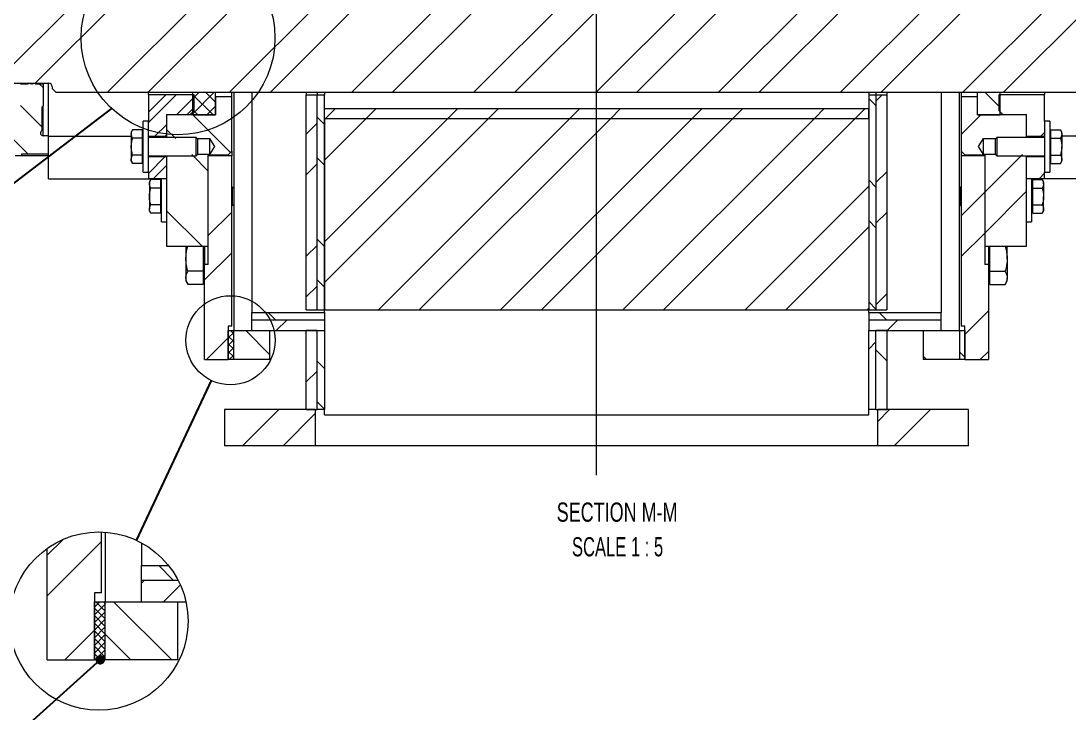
# Model space of a CAD drawing. Header units: millimetres. Extents: x -9396 to 24219, y -4763 to 12641.
# Drawn here: x 940 to 1518, y -406 to -25 of the extents above; entities that cross this region are included whole.
import ezdxf

# ---------------------------------------------------------------- set-up
doc = ezdxf.new("R2010")
doc.units = ezdxf.units.MM
doc.header["$LTSCALE"] = 1000
doc.header["$MEASUREMENT"] = 0
doc.linetypes.add('SLD-Center', pattern=[19.05, 15.24, -1.27, 1.27, -1.27])
doc.linetypes.add('SLD-Solid', pattern=[0])
doc.styles.add('SLDTEXTSTYLE2', font='TXT', dxfattribs={"width": 0.7})
doc.styles.add('SLDTEXTSTYLE3', font='TXT', dxfattribs={"width": 0.645455})
doc.styles.get("Standard").update_dxf_attribs({"font": 'romans.shx'})
doc.dimstyles.new('ISO-25', dxfattribs={"dimtxt": 2.5, "dimasz": 2.5, "dimexe": 1.25, "dimexo": 0.625, "dimtad": 1, "dimtxsty": 'Standard', "dimcen": 2.5, "dimadec": 0, "dimazin": 0, "dimtfac": 1, "dimtmove": 0, "dimatfit": 3, "dimfxl": 0, "dimarcsym": 0})
pattern_1 = [(45, (-150.937, -1067.934), (-33.6695, 33.6695), []), (45, (-128.49, -1067.934), (-33.6695, 33.6695), [])]
pattern_2 = [(135, (-150.937, -1067.934), (-33.6695, -33.6695), []), (135, (-150.937, -1045.488), (-33.6695, -33.6695), [])]
pattern_3 = [(45, (-150.937, -1067.934), (-8.41738, 8.41738), []), (45, (-145.325, -1067.934), (-8.41738, 8.41738), [])]
pattern_4 = [(135, (-150.94, -1067.93), (-67.339, -67.339), []), (135, (-150.94, -1045.49), (-67.339, -67.339), []), (135, (-150.94, -1023.04), (-67.339, -67.339), []), (135, (-150.94, -1000.595), (-67.339, -67.339), [])]

# ---------------------------------------------------------------- blocks, each defined once
blk = doc.blocks.new('SW_NOTE_15')
at = {"color": 0, "linetype": 'Continuous', "lineweight": 0, "char_height": 2.1167, "attachment_point": 2}
for s, insert, style in [('SECTION M-M', (7.31, 2.73), 'SLDTEXTSTYLE2'), ('SCALE 1 : 5', (7.36, -1.09), 'SLDTEXTSTYLE3')]:
    blk.add_mtext(s, dxfattribs=dict(at, insert=insert, style=style))
blk = doc.blocks.new('SW_HATCH_1')
at = {"color": 0, "linetype": 'SLD-Solid', "lineweight": 0}
for p, q in [((-8.99, 4.48), (-10.73, 2.74)), ((-4.73, 4.25), (-10.73, -1.75)), ((1.57, 1.6), (3.17, 0)), ((0, 0), (-0.33, -0.33)), ((3.95, -0.54), (2.09, -2.4)), ((-4.93, -2.4), (-5.53, -3)), ((-4.33, -2.65), (-5.53, -3.85)), ((-5.53, -3.09), (-4.33, -4.29)), ((-5.38, -2.4), (-4.33, -3.45)), ((-4.54, -2.4), (-4.33, -2.61)), ((-3.41, -2.4), (2.99, -8.8)), ((-4.33, -3.49), (-5.53, -4.69)), ((-5.53, -3.93), (-4.33, -5.13)), ((-4.33, -4.33), (-5.53, -5.53)), ((-5.53, -5.53), (-8.8, -8.8)), ((-5.53, -4.77), (-4.33, -5.97)), ((-4.33, -5.17), (-5.53, -6.37)), ((-5.53, -5.62), (-4.33, -6.82)), ((-4.33, -6.01), (-5.53, -7.21)), ((-5.53, -6.46), (-4.33, -7.66)), ((-4.33, -6.86), (-5.53, -8.06)), ((-4.33, -5.97), (-1.5, -8.8)), ((-5.53, -7.3), (-4.33, -8.5)), ((-4.33, -7.7), (-5.43, -8.8)), ((-5.53, -8.14), (-4.87, -8.8)), ((-4.33, -8.54), (-4.59, -8.8))]:
    blk.add_line(p, q, dxfattribs=at)

msp = doc.modelspace()

# ---------------------------------------------------------------- hatches: boundary and pattern name
at = {"linetype": 'SLD-Solid', "lineweight": 0}
h = msp.add_hatch(dxfattribs=at)
h.set_pattern_fill('ANSI32', scale=4.999042, style=0)
h.set_pattern_definition(pattern_1)
edge = h.paths.add_edge_path(flags=0)
edge.add_line((1555.31, -63.86), (1557.31, -61.86))
edge.add_line((1557.31, -61.86), (1557.31, -60.87))
edge.add_arc((1559.31, -60.87), 2, 90, 180, ccw=False)
edge.add_line((1559.31, -58.87), (1620.29, -58.87))
edge.add_line((1620.29, -58.87), (1622.29, -56.87))
edge.add_line((1622.29, -56.87), (1622.29, -10.87))
edge.add_line((1622.29, -10.87), (1620.29, -8.88))
edge.add_line((1620.29, -8.88), (1559.31, -8.88))
edge.add_arc((1559.31, -6.88), 2, 180, 270, ccw=False)
edge.add_line((1557.31, -6.88), (1557.31, -5.88))
edge.add_line((1557.31, -5.88), (1555.31, -3.88))
edge.add_line((1555.31, -3.88), (959.42, -3.88))
edge.add_line((959.42, -3.88), (957.42, -5.88))
edge.add_line((957.42, -5.88), (957.42, -6.88))
edge.add_arc((955.42, -6.88), 2, 270, 360, ccw=False)
edge.add_line((955.42, -8.88), (874.44, -8.88))
edge.add_line((874.44, -8.88), (872.44, -10.87))
edge.add_line((872.44, -10.87), (872.44, -14.37))
edge.add_arc((870.44, -14.37), 2, 270, 360, ccw=False)
edge.add_line((870.44, -16.37), (802.45, -16.37))
edge.add_line((802.45, -16.37), (802.45, -51.37))
edge.add_line((802.45, -51.37), (870.44, -51.37))
edge.add_arc((870.44, -53.37), 2, 0, 90, ccw=False)
edge.add_line((872.44, -53.37), (872.44, -56.87))
edge.add_line((872.44, -56.87), (874.44, -58.87))
edge.add_line((874.44, -58.87), (955.42, -58.87))
edge.add_arc((955.42, -60.87), 2, 0, 90, ccw=False)
edge.add_line((957.42, -60.87), (957.42, -61.86))
edge.add_line((957.42, -61.86), (959.42, -63.86))
edge.add_line((959.42, -63.86), (1555.31, -63.86))
h = msp.add_hatch(dxfattribs=at)
h.set_pattern_fill('ANSI31', scale=4.999042, angle=90, style=0)
h.set_pattern_definition([(135, (-150.937, -1067.934), (-11.22317, -11.22317), [])])
edge = h.paths.add_edge_path(flags=0)
edge.add_ellipse((1067.31, -33.87), major_axis=(0, -163.83), ratio=0.866025, start_angle=292.8004, end_angle=293.32784)
edge.add_line((937.03, -98.75), (940.42, -98.75))
edge.add_line((940.42, -98.75), (940.42, -97.75))
edge.add_line((940.42, -97.75), (955.42, -97.75))
edge.add_line((955.42, -97.75), (955.42, -87.83))
edge.add_line((955.42, -87.83), (952.42, -87.83))
edge.add_arc((952.42, -86.34), 1.5, 120, 270, ccw=False)
edge.add_line((951.67, -85.04), (951.67, -72.1))
edge.add_line((951.67, -72.1), (952.42, -71.35))
edge.add_line((952.42, -71.35), (952.42, -59.37))
edge.add_line((952.42, -59.37), (948.26, -59.37))
edge.add_line((948.26, -59.37), (948.26, -58.87))
edge.add_line((948.26, -58.87), (946.17, -59.37))
edge.add_line((946.17, -59.37), (944.09, -58.87))
edge.add_line((944.09, -58.87), (944.09, -59.37))
edge.add_line((944.09, -59.37), (939.92, -59.37))
edge.add_line((939.92, -59.37), (939.92, -77.11))
edge.add_arc((937.68, -77.11), 2.25, 270, 360, ccw=False)
edge.add_line((937.68, -79.36), (931.43, -79.36))
edge.add_line((931.43, -79.36), (931.43, -83.86))
edge.add_line((931.43, -83.86), (904.43, -83.86))
edge.add_line((904.43, -83.86), (904.43, -79.36))
edge.add_line((904.43, -79.36), (898.43, -79.36))
edge.add_line((898.43, -79.36), (887.79, -77.49))
edge.add_arc((888.18, -75.27), 2.25, 180, 260, ccw=False)
edge.add_line((885.94, -75.27), (885.94, -59.37))
edge.add_line((885.94, -59.37), (881.77, -59.37))
edge.add_line((881.77, -59.37), (881.77, -58.87))
edge.add_line((881.77, -58.87), (879.72, -59.37))
edge.add_line((879.72, -59.37), (877.6, -58.87))
edge.add_line((877.6, -58.87), (877.6, -59.37))
edge.add_line((877.6, -59.37), (873.5, -59.37))
edge.add_arc((977.46, -46.37), 104.77, 187.12646, 208.70556)
edge.add_arc((887.54, -95.61), 2.25, 208.70553, 270)
edge.add_line((887.54, -97.86), (898.43, -97.86))
edge.add_line((898.43, -97.86), (898.43, -97.36))
edge.add_line((898.43, -97.36), (936.51, -97.36))
h = msp.add_hatch(dxfattribs=at)
h.set_pattern_fill('ANSI32', scale=1.249761, style=0)
h.set_pattern_definition(pattern_3)
h.paths.add_polyline_path([(1010.41, -88.36), (1020.41, -88.36), (1020.41, -76.11), (1033.41, -76.11), (1035.41, -74.11), (1035.41, -65.11), (1010.41, -65.11)], flags=0)
h = msp.add_hatch(dxfattribs=at)
h.set_pattern_fill('ANSI32', scale=4.999042, angle=90, style=0)
h.set_pattern_definition(pattern_2)
h.paths.add_polyline_path([(1047.4, -66.36), (1047.4, -76.36), (1020.41, -76.36), (1020.41, -89.46), (1044.15, -89.46), (1046.8, -93.86), (1044.15, -98.26), (1020.41, -98.26), (1020.41, -148.85), (1043.41, -148.85), (1043.41, -98.36), (1054.4, -98.36), (1056.4, -96.36), (1056.4, -66.36)], flags=0)
h = msp.add_hatch(dxfattribs=at)
h.set_pattern_fill('DIN 128 PLASTIC', scale=0.62488, style=0, pattern_type=2)
h.set_pattern_definition([(45, (-150.9367, -1067.934), (-4.20869, 4.208689), []), (134.99997, (-150.9367, -1067.934), (-4.20869, -4.208687), [])])
h.paths.add_polyline_path([(1034.91, -63.86), (1034.91, -76.36), (1047.4, -76.36), (1047.4, -63.86)], flags=0)
h = msp.add_hatch(dxfattribs=at)
h.set_pattern_fill('ANSI32', scale=4.999042, style=0)
h.set_pattern_definition([(45, (-152.937, -1067.934), (-33.6695, 33.6695), []), (45, (-130.49, -1067.934), (-33.6695, 33.6695), [])])
h.paths.add_polyline_path([(1097.39, -65.36), (1097.39, -183.84), (1103.39, -183.84), (1103.39, -65.36)])
h = msp.add_hatch(dxfattribs=at)
h.set_pattern_fill('ANSI32', scale=4.999042, angle=90, style=0)
h.set_pattern_definition(pattern_2)
h.paths.add_polyline_path([(1103.39, -65.36), (1103.39, -183.84), (1107.39, -183.84), (1107.39, -65.36)], flags=0)
h = msp.add_hatch(dxfattribs=at)
h.set_pattern_fill('ANSI32', scale=4.999042, angle=90, style=0)
h.set_pattern_definition(pattern_2)
h.paths.add_polyline_path([(1407.34, -65.36), (1407.34, -183.84), (1411.33, -183.84), (1411.33, -65.36)], flags=0)
h = msp.add_hatch(dxfattribs=at)
h.set_pattern_fill('ANSI32', scale=4.999042, style=0)
h.set_pattern_definition([(45, (-148.937, -1067.934), (-33.6695, 33.6695), []), (45, (-126.49, -1067.934), (-33.6695, 33.6695), [])])
h.paths.add_polyline_path([(1411.33, -65.36), (1411.33, -183.84), (1417.33, -183.84), (1417.33, -65.36)])
h = msp.add_hatch(dxfattribs=at)
h.set_pattern_fill('ANSI32', scale=4.999042, style=0)
h.set_pattern_definition(pattern_1)
h.paths.add_polyline_path([(1470.57, -89.46), (1494.32, -89.46), (1494.32, -76.36), (1467.32, -76.36), (1467.32, -66.36), (1458.33, -66.36), (1458.33, -96.36), (1460.33, -98.36), (1471.32, -98.36), (1471.32, -148.85), (1494.32, -148.85), (1494.32, -98.26), (1470.57, -98.26), (1467.93, -93.86)], flags=0)
h = msp.add_hatch(dxfattribs=at)
h.set_pattern_fill('ANSI34', scale=4.999042, angle=90, style=0)
h.set_pattern_definition(pattern_4)
h.paths.add_polyline_path([(1467.32, -63.86), (1467.32, -76.36), (1479.82, -76.36), (1479.82, -63.86)], flags=0)
h = msp.add_hatch(dxfattribs=at)
h.set_pattern_fill('ANSI32', scale=4.999042, style=0)
h.set_pattern_definition(pattern_1)
h.paths.add_polyline_path([(1494.32, -88.36), (1504.32, -88.36), (1504.32, -65.11), (1479.32, -65.11), (1479.32, -74.11), (1481.32, -76.11), (1494.32, -76.11)], flags=0)
h = msp.add_hatch(dxfattribs=at)
h.set_pattern_fill('ANSI32', scale=4.999042, style=0)
h.set_pattern_definition(pattern_1)
h.paths.add_polyline_path([(1107.39, -72.82), (1107.39, -78.31), (1407.34, -78.31), (1407.34, -72.82)], flags=0)
h = msp.add_hatch(dxfattribs=at)
h.set_pattern_fill('ANSI32', scale=4.999042, style=0)
h.set_pattern_definition(pattern_1)
h.paths.add_polyline_path([(1407.34, -78.31), (1107.39, -78.31), (1107.39, -183.84), (1407.34, -183.84)], flags=0)
h = msp.add_hatch(dxfattribs=at)
h.set_pattern_fill('ANSI32', scale=1.249761, style=0)
h.set_pattern_definition(pattern_3)
h.paths.add_polyline_path([(1020.41, -111.36), (1020.41, -99.36), (1010.41, -99.36), (1010.41, -111.36)], flags=0)
h = msp.add_hatch(dxfattribs=at)
h.set_pattern_fill('ANSI32', scale=4.999042, style=0)
h.set_pattern_definition(pattern_1)
h.paths.add_polyline_path([(1056.4, -192.84), (1056.4, -98.86), (1043.41, -98.86), (1043.41, -158.85), (1041.41, -158.85), (1041.41, -211.34), (1054.4, -211.34), (1054.4, -192.84)], flags=0)
h = msp.add_hatch(dxfattribs=at)
h.set_pattern_fill('ANSI32', scale=4.999042, style=0)
h.set_pattern_definition(pattern_1)
h.paths.add_polyline_path([(1471.32, -158.85), (1471.32, -98.86), (1458.33, -98.86), (1458.33, -192.84), (1460.33, -192.84), (1460.33, -211.34), (1473.32, -211.34), (1473.32, -158.85)], flags=0)
h = msp.add_hatch(dxfattribs=at)
h.set_pattern_fill('ANSI32', scale=4.999042, style=0)
h.set_pattern_definition(pattern_1)
h.paths.add_polyline_path([(1494.32, -99.36), (1494.32, -111.36), (1504.32, -111.36), (1504.32, -99.36)], flags=0)
h = msp.add_hatch(dxfattribs=at)
h.set_pattern_fill('ANSI32', scale=4.999042, angle=90, style=0)
h.set_pattern_definition(pattern_2)
h.paths.add_polyline_path([(1067.4, -185.34), (1067.4, -189.34), (1107.39, -189.34), (1107.39, -185.34)], flags=0)
h = msp.add_hatch(dxfattribs=at)
h.set_pattern_fill('ANSI32', scale=4.999042, style=0)
h.set_pattern_definition(pattern_1)
h.paths.add_polyline_path([(1067.4, -189.34), (1067.4, -195.34), (1107.39, -195.34), (1107.39, -189.34)], flags=0)
h = msp.add_hatch(dxfattribs=at)
h.set_pattern_fill('ANSI32', scale=4.999042, angle=90, style=0)
h.set_pattern_definition(pattern_2)
h.paths.add_polyline_path([(1407.34, -189.34), (1447.33, -189.34), (1447.33, -185.34), (1407.34, -185.34)], flags=0)
h = msp.add_hatch(dxfattribs=at)
h.set_pattern_fill('ANSI32', scale=4.999042, style=0)
h.set_pattern_definition(pattern_1)
h.paths.add_polyline_path([(1407.34, -195.34), (1447.33, -195.34), (1447.33, -189.34), (1407.34, -189.34)], flags=0)
h = msp.add_hatch(dxfattribs=at)
h.set_pattern_fill('DIN 128 PLASTIC', scale=0.31244, style=0, pattern_type=2)
h.set_pattern_definition([(45, (-150.9367, -1067.934), (-2.1043445, 2.1043444), []), (134.99997, (-150.9367, -1067.934), (-2.1043455, -2.1043434), [])])
h.paths.add_polyline_path([(1057.4, -195.34), (1054.4, -195.34), (1054.4, -211.34), (1057.4, -211.34)], flags=0)
h = msp.add_hatch(dxfattribs=at)
h.set_pattern_fill('ANSI32', scale=4.999042, angle=90, style=0)
h.set_pattern_definition(pattern_2)
h.paths.add_polyline_path([(1077.4, -195.34), (1057.4, -195.34), (1057.4, -211.34), (1077.4, -211.34)], flags=0)
h = msp.add_hatch(dxfattribs=at)
h.set_pattern_fill('ANSI32', scale=4.999042, style=0)
h.set_pattern_definition(pattern_1)
h.paths.add_polyline_path([(1097.39, -195.34), (1097.39, -238.83), (1103.39, -238.83), (1103.39, -195.34)], flags=0)
h = msp.add_hatch(dxfattribs=at)
h.set_pattern_fill('ANSI32', scale=4.999042, angle=90, style=0)
h.set_pattern_definition(pattern_2)
h.paths.add_polyline_path([(1107.39, -195.34), (1103.39, -195.34), (1103.39, -238.83), (1107.39, -238.83)], flags=0)
h = msp.add_hatch(dxfattribs=at)
h.set_pattern_fill('ANSI32', scale=4.999042, style=0)
h.set_pattern_definition(pattern_1)
h.paths.add_polyline_path([(1407.34, -238.83), (1411.33, -238.83), (1411.33, -195.34), (1407.34, -195.34)], flags=0)
h = msp.add_hatch(dxfattribs=at)
h.set_pattern_fill('ANSI32', scale=4.999042, angle=90, style=0)
h.set_pattern_definition(pattern_2)
h.paths.add_polyline_path([(1417.33, -238.83), (1417.33, -195.34), (1411.33, -195.34), (1411.33, -238.83)], flags=0)
h = msp.add_hatch(dxfattribs=at)
h.set_pattern_fill('ANSI32', scale=4.999042, angle=90, style=0)
h.set_pattern_definition(pattern_2)
h.paths.add_polyline_path([(1457.33, -195.34), (1437.33, -195.34), (1437.33, -211.34), (1457.33, -211.34)], flags=0)
h = msp.add_hatch(dxfattribs=at)
h.set_pattern_fill('ANSI34', scale=4.999042, angle=90, style=0)
h.set_pattern_definition(pattern_4)
h.paths.add_polyline_path([(1460.33, -195.34), (1457.33, -195.34), (1457.33, -211.34), (1460.33, -211.34)], flags=0)
h = msp.add_hatch(dxfattribs=at)
h.set_pattern_fill('ANSI32', scale=4.999042, style=0)
h.set_pattern_definition(pattern_1)
h.paths.add_polyline_path([(1102.39, -238.83), (1052.4, -238.83), (1052.4, -258.83), (1102.39, -258.83)], flags=0)
h = msp.add_hatch(dxfattribs=at)
h.set_pattern_fill('ANSI32', scale=4.999042, style=0)
h.set_pattern_definition(pattern_1)
h.paths.add_polyline_path([(1412.33, -258.83), (1462.32, -258.83), (1462.32, -238.83), (1412.33, -238.83)], flags=0)

# ---------------------------------------------------------------- linework, layer by layer
at = {"color": 7, "linetype": 'SLD-Center', "lineweight": 0, "ltscale": 2}
msp.add_line((1257.36, -275.13), (1257.36, 209.51), dxfattribs=at)
at = {"color": 7, "linetype": 'SLD-Solid', "lineweight": 15}
for p, q in [((874.44, -58.87), (955.42, -58.87)), ((944.09, -59.37), (939.92, -59.37)), ((944.09, -59.37), (944.09, -58.87)), ((946.17, -59.37), (944.09, -58.87)), ((948.26, -58.87), (946.17, -59.37)), ((946.17, -59.37), (946.17, -58.87)), ((948.26, -58.87), (948.26, -59.37)), ((952.42, -59.37), (948.26, -59.37)), ((952.42, -58.87), (952.42, -59.37)), ((952.42, -59.37), (952.42, -71.35)), ((955.42, -87.83), (955.42, -58.87)), ((957.42, -60.87), (957.42, -61.86)), ((959.42, -63.86), (957.42, -61.86)), ((959.42, -63.86), (1555.31, -63.86)), ((1010.41, -65.11), (1010.41, -63.86)), ((1010.41, -65.11), (1010.41, -79.86)), ((1010.41, -65.11), (1035.41, -65.11)), ((1034.91, -63.86), (1047.4, -63.86)), ((1034.91, -76.36), (1034.91, -63.86)), ((1035.41, -65.11), (1035.41, -74.11)), ((1047.4, -76.36), (1047.4, -63.86)), ((1056.4, -66.36), (1047.4, -66.36)), ((1047.4, -66.36), (1047.4, -76.36)), ((1056.4, -66.36), (1056.4, -63.86)), ((1056.4, -96.36), (1056.4, -66.36)), ((1057.4, -63.86), (1057.4, -116.93)), ((1067.4, -63.86), (1067.4, -185.34)), ((1097.39, -63.86), (1097.39, -65.36)), ((1097.39, -65.36), (1103.39, -65.36)), ((1097.39, -183.84), (1097.39, -65.36)), ((1103.39, -63.86), (1103.39, -65.36)), ((1103.39, -65.36), (1107.39, -65.36)), ((1103.39, -183.84), (1103.39, -65.36)), ((1107.39, -63.86), (1107.39, -65.36)), ((1107.39, -183.84), (1107.39, -65.36)), ((1407.34, -63.86), (1407.34, -65.36)), ((1407.34, -65.36), (1411.33, -65.36)), ((1407.34, -65.36), (1407.34, -183.84)), ((1411.33, -63.86), (1411.33, -65.36)), ((1411.33, -65.36), (1417.33, -65.36)), ((1411.33, -65.36), (1411.33, -183.84)), ((1417.33, -63.86), (1417.33, -65.36)), ((1417.33, -65.36), (1417.33, -183.84)), ((1447.33, -63.86), (1447.33, -185.34)), ((1457.33, -116.93), (1457.33, -63.86)), ((1458.33, -63.86), (1458.33, -66.36)), ((1458.33, -66.36), (1458.33, -96.36)), ((1467.32, -66.36), (1458.33, -66.36)), ((1467.32, -63.86), (1479.82, -63.86)), ((1467.32, -76.36), (1467.32, -63.86)), ((1467.32, -76.36), (1467.32, -66.36)), ((1479.32, -65.11), (1504.32, -65.11)), ((1479.32, -74.11), (1479.32, -65.11)), ((1479.82, -76.36), (1479.82, -63.86)), ((1504.32, -63.86), (1504.32, -65.11)), ((1504.32, -79.86), (1504.32, -65.11)), ((952.42, -71.35), (951.67, -72.1)), ((951.67, -72.1), (951.67, -85.04)), ((1035.41, -74.11), (1033.41, -76.11)), ((1107.39, -72.82), (1407.34, -72.82)), ((1107.39, -78.31), (1107.39, -72.82)), ((1407.34, -78.31), (1407.34, -72.82)), ((1481.32, -76.11), (1479.32, -74.11)), ((1010.41, -79.86), (1007.61, -79.86)), ((1007.61, -107.86), (1007.61, -79.86)), ((1010.41, -107.86), (1010.41, -79.86)), ((1020.41, -76.11), (1033.41, -76.11)), ((1020.41, -76.11), (1020.41, -88.36)), ((1020.41, -76.36), (1020.41, -88.86)), ((1047.4, -76.36), (1020.41, -76.36)), ((1034.91, -76.36), (1047.4, -76.36)), ((1107.39, -78.31), (1407.34, -78.31)), ((1107.39, -78.31), (1107.39, -183.84)), ((1407.34, -78.31), (1407.34, -183.84)), ((1494.32, -76.36), (1467.32, -76.36)), ((1467.32, -76.36), (1479.82, -76.36)), ((1481.32, -76.11), (1494.32, -76.11)), ((1494.32, -88.36), (1494.32, -76.11)), ((1494.32, -88.86), (1494.32, -76.36)), ((1507.12, -79.86), (1504.32, -79.86)), ((1504.32, -79.86), (1504.32, -81.74)), ((1507.12, -79.86), (1507.12, -81.74)), ((1001.7, -84.62), (1000.98, -85.86)), ((1000.98, -85.86), (1000.98, -86.93)), ((1007.01, -84.62), (1001.7, -84.62)), ((1007.01, -84.62), (1007.01, -86.93)), ((1007.61, -85.86), (1007.01, -85.86)), ((1504.32, -81.74), (1504.32, -107.86)), ((1507.12, -81.74), (1507.12, -107.86)), ((1507.72, -85.86), (1507.12, -85.86)), ((1507.72, -86.93), (1507.72, -84.62)), ((1507.72, -84.62), (1513.03, -84.62)), ((1513.74, -85.86), (1513.03, -84.62)), ((1513.74, -86.93), (1513.74, -85.86)), ((955.42, -87.83), (952.42, -87.83)), ((955.42, -97.75), (955.42, -87.83)), ((955.42, -88.01), (1000.98, -88.01)), ((1000.98, -86.93), (1000.98, -93.86)), ((1007.01, -89.24), (1001.7, -89.24)), ((1007.01, -86.93), (1007.01, -89.24)), ((1007.01, -89.24), (1007.01, -93.86)), ((1020.41, -88.36), (1010.41, -88.36)), ((1036.78, -88.86), (1010.41, -88.86)), ((1037.61, -89.69), (1036.78, -88.86)), ((1036.78, -98.86), (1036.78, -88.86)), ((1037.38, -89.46), (1044.15, -89.46)), ((1037.61, -98.03), (1037.61, -89.69)), ((1044.15, -89.46), (1046.8, -93.86)), ((1044.15, -89.46), (1044.15, -98.26)), ((1467.93, -93.86), (1470.57, -89.46)), ((1470.57, -98.26), (1470.57, -89.46)), ((1470.57, -89.46), (1477.35, -89.46)), ((1477.95, -88.86), (1477.12, -89.69)), ((1477.12, -89.69), (1477.12, -90.25)), ((1477.12, -90.25), (1477.12, -98.03)), ((1504.32, -88.86), (1477.95, -88.86)), ((1477.95, -88.86), (1477.95, -89.53)), ((1477.95, -89.53), (1477.95, -98.86)), ((1504.32, -88.36), (1494.32, -88.36)), ((1507.72, -89.24), (1507.72, -86.93)), ((1507.72, -93.86), (1507.72, -89.24)), ((1507.72, -89.24), (1513.03, -89.24)), ((1513.74, -86.93), (1513.74, -93.86)), ((1559.31, -88.01), (1513.74, -88.01)), ((940.42, -97.75), (955.42, -97.75)), ((940.42, -97.75), (940.42, -98.75)), ((955.42, -98.75), (955.42, -97.75)), ((1000.98, -93.86), (1000.98, -100.79)), ((1007.01, -93.86), (1007.01, -98.48)), ((1036.78, -98.86), (1037.61, -98.03)), ((1046.8, -93.86), (1044.15, -98.26)), ((1056.4, -96.36), (1054.4, -98.36)), ((1056.4, -96.36), (1056.4, -98.86)), ((1460.33, -98.36), (1458.33, -96.36)), ((1458.33, -96.36), (1458.33, -98.86)), ((1470.57, -98.26), (1467.93, -93.86)), ((1477.12, -98.03), (1477.95, -98.86)), ((1507.72, -98.48), (1507.72, -93.86)), ((1513.74, -100.79), (1513.74, -93.86)), ((937.03, -98.75), (940.42, -98.75)), ((940.42, -98.75), (955.42, -98.75)), ((955.42, -111.63), (955.42, -98.75)), ((1000.98, -101.86), (1000.98, -100.79)), ((1000.98, -101.86), (1001.7, -103.09)), ((1007.01, -98.48), (1001.7, -98.48)), ((1007.01, -103.09), (1001.7, -103.09)), ((1007.01, -98.48), (1007.01, -100.79)), ((1007.01, -100.79), (1007.01, -103.09)), ((1007.01, -101.86), (1007.61, -101.86)), ((1010.41, -98.86), (1036.78, -98.86)), ((1010.41, -99.36), (1020.41, -99.36)), ((1020.41, -98.86), (1020.41, -148.85)), ((1020.41, -99.36), (1020.41, -111.36)), ((1044.15, -98.26), (1037.38, -98.26)), ((1043.41, -98.36), (1054.4, -98.36)), ((1043.41, -148.85), (1043.41, -98.36)), ((1043.41, -158.85), (1043.41, -98.86)), ((1056.4, -98.86), (1043.41, -98.86)), ((1056.4, -192.84), (1056.4, -98.86)), ((1458.33, -98.86), (1458.33, -192.84)), ((1471.32, -98.86), (1458.33, -98.86)), ((1460.33, -98.36), (1471.32, -98.36)), ((1477.35, -98.26), (1470.57, -98.26)), ((1471.32, -98.36), (1471.32, -148.85)), ((1471.32, -98.86), (1471.32, -158.85)), ((1477.95, -98.86), (1504.32, -98.86)), ((1494.32, -148.85), (1494.32, -98.86)), ((1494.32, -99.36), (1504.32, -99.36)), ((1494.32, -111.36), (1494.32, -99.36)), ((1507.12, -101.86), (1507.72, -101.86)), ((1507.72, -98.48), (1513.03, -98.48)), ((1507.72, -100.79), (1507.72, -98.48)), ((1507.72, -103.09), (1507.72, -100.79)), ((1507.72, -103.09), (1513.03, -103.09)), ((1513.03, -103.09), (1513.74, -101.86)), ((1513.74, -101.86), (1513.74, -100.79)), ((1007.61, -107.86), (1010.41, -107.86)), ((1010.41, -107.86), (1010.41, -111.36)), ((1504.32, -107.86), (1507.12, -107.86)), ((1504.32, -111.36), (1504.32, -107.86)), ((955.42, -111.63), (1017.61, -111.63)), ((1010.41, -111.36), (1020.41, -111.36)), ((1011.7, -112.07), (1010.98, -113.3)), ((1010.98, -113.3), (1010.98, -114.37)), ((1010.98, -114.37), (1010.98, -121.3)), ((1017.01, -112.07), (1011.7, -112.07)), ((1017.01, -112.07), (1017.01, -114.37)), ((1017.61, -113.3), (1017.01, -113.3)), ((1017.01, -114.37), (1017.01, -116.68)), ((1017.61, -135.3), (1017.61, -111.36)), ((1494.32, -111.36), (1504.32, -111.36)), ((1497.12, -111.36), (1497.12, -135.3)), ((1559.31, -111.63), (1497.12, -111.63)), ((1497.72, -113.3), (1497.12, -113.3)), ((1497.72, -114.37), (1497.72, -112.07)), ((1497.72, -112.07), (1503.03, -112.07)), ((1497.72, -116.68), (1497.72, -114.37)), ((1503.75, -113.3), (1503.03, -112.07)), ((1503.75, -114.37), (1503.75, -113.3)), ((1503.75, -114.37), (1503.75, -121.3)), ((1017.01, -116.68), (1011.7, -116.68)), ((1017.01, -116.68), (1017.01, -121.3)), ((1056.77, -116.3), (1056.4, -116.3)), ((1057.6, -117.13), (1056.77, -116.3)), ((1056.77, -126.3), (1056.77, -116.3)), ((1057.6, -125.47), (1057.6, -117.13)), ((1457.95, -116.3), (1457.13, -117.13)), ((1457.13, -117.13), (1457.13, -117.69)), ((1457.13, -117.69), (1457.13, -125.47)), ((1458.33, -116.3), (1457.95, -116.3)), ((1457.95, -116.3), (1457.95, -116.97)), ((1457.95, -116.97), (1457.95, -126.3)), ((1497.72, -121.3), (1497.72, -116.68)), ((1497.72, -116.68), (1503.03, -116.68)), ((1010.98, -121.3), (1010.98, -128.23)), ((1017.01, -125.92), (1011.7, -125.92)), ((1017.01, -121.3), (1017.01, -125.92)), ((1017.01, -125.92), (1017.01, -128.23)), ((1056.4, -126.3), (1056.77, -126.3)), ((1056.77, -126.3), (1057.6, -125.47)), ((1057.4, -125.67), (1057.4, -195.34)), ((1457.13, -125.47), (1457.95, -126.3)), ((1457.33, -195.34), (1457.33, -125.67)), ((1457.95, -126.3), (1458.33, -126.3)), ((1497.72, -125.92), (1497.72, -121.3)), ((1497.72, -125.92), (1503.03, -125.92)), ((1497.72, -128.23), (1497.72, -125.92)), ((1503.75, -128.23), (1503.75, -121.3)), ((1010.98, -129.3), (1010.98, -128.23)), ((1010.98, -129.3), (1011.7, -130.54)), ((1017.01, -130.54), (1011.7, -130.54)), ((1017.01, -128.23), (1017.01, -130.54)), ((1017.01, -129.3), (1017.61, -129.3)), ((1497.12, -129.3), (1497.72, -129.3)), ((1497.72, -130.54), (1497.72, -128.23)), ((1497.72, -130.54), (1503.03, -130.54)), ((1503.03, -130.54), (1503.75, -129.3)), ((1503.75, -129.3), (1503.75, -128.23)), ((1017.61, -135.3), (1020.41, -135.3)), ((1494.32, -135.3), (1497.12, -135.3)), ((1020.41, -148.85), (1043.41, -148.85)), ((1031.09, -148.85), (1031.09, -155.66)), ((1040.61, -148.85), (1040.61, -155.66)), ((1041.41, -148.85), (1041.41, -158.85)), ((1471.32, -148.85), (1494.32, -148.85)), ((1473.32, -148.85), (1473.32, -158.85)), ((1474.12, -155.66), (1474.12, -148.85)), ((1483.64, -155.66), (1483.64, -148.85)), ((1031.09, -155.66), (1031.09, -166.21)), ((1040.61, -155.66), (1040.61, -162.59)), ((1474.12, -162.59), (1474.12, -155.66)), ((1483.64, -155.66), (1483.64, -166.21)), ((1041.41, -211.34), (1041.41, -158.85)), ((1043.41, -158.85), (1041.41, -158.85)), ((1473.32, -158.85), (1471.32, -158.85)), ((1473.32, -158.85), (1473.32, -211.34)), ((1031.09, -166.21), (1031.09, -167.97)), ((1040.61, -162.59), (1032.16, -162.59)), ((1040.61, -162.59), (1040.61, -166.21)), ((1040.61, -166.21), (1040.61, -169.83)), ((1474.12, -166.21), (1474.12, -162.59)), ((1474.12, -162.59), (1482.57, -162.59)), ((1474.12, -169.83), (1474.12, -166.21)), ((1483.64, -167.97), (1483.64, -166.21)), ((1031.09, -167.97), (1032.05, -169.63)), ((1032.05, -169.63), (1032.16, -169.83)), ((1040.61, -169.83), (1032.16, -169.83)), ((1040.61, -167.97), (1041.41, -167.97)), ((1473.32, -167.97), (1474.12, -167.97)), ((1474.12, -169.83), (1482.57, -169.83)), ((1482.57, -169.83), (1482.68, -169.63)), ((1482.68, -169.63), (1483.64, -167.97)), ((1097.39, -183.84), (1103.39, -183.84)), ((1103.39, -183.84), (1107.39, -183.84)), ((1107.39, -183.84), (1407.34, -183.84)), ((1107.39, -185.34), (1107.39, -183.84)), ((1407.34, -183.84), (1411.33, -183.84)), ((1407.34, -185.34), (1407.34, -183.84)), ((1411.33, -183.84), (1417.33, -183.84)), ((1067.4, -185.34), (1107.39, -185.34)), ((1067.4, -189.34), (1067.4, -185.34)), ((1067.4, -189.34), (1107.39, -189.34)), ((1067.4, -195.34), (1067.4, -189.34)), ((1107.39, -185.34), (1107.39, -189.34)), ((1107.39, -189.34), (1107.39, -195.34)), ((1407.34, -185.34), (1407.34, -189.34)), ((1407.34, -185.34), (1447.33, -185.34)), ((1407.34, -189.34), (1447.33, -189.34)), ((1407.34, -189.34), (1407.34, -195.34)), ((1447.33, -189.34), (1447.33, -185.34)), ((1447.33, -195.34), (1447.33, -189.34)), ((1056.4, -192.84), (1054.4, -192.84)), ((1054.4, -192.84), (1054.4, -211.34)), ((1054.4, -211.34), (1054.4, -195.34)), ((1054.4, -195.34), (1057.4, -195.34)), ((1057.4, -211.34), (1057.4, -195.34)), ((1057.4, -195.34), (1077.4, -195.34)), ((1067.4, -195.34), (1107.39, -195.34)), ((1077.4, -211.34), (1077.4, -195.34)), ((1103.39, -195.34), (1097.39, -195.34)), ((1097.39, -238.83), (1097.39, -195.34)), ((1103.39, -238.83), (1103.39, -195.34)), ((1103.39, -195.34), (1107.39, -195.34)), ((1107.39, -195.34), (1107.39, -238.83)), ((1407.34, -238.83), (1407.34, -195.34)), ((1407.34, -195.34), (1411.33, -195.34)), ((1407.34, -195.34), (1447.33, -195.34)), ((1411.33, -238.83), (1411.33, -195.34)), ((1417.33, -195.34), (1411.33, -195.34)), ((1417.33, -195.34), (1417.33, -238.83)), ((1437.33, -195.34), (1437.33, -211.34)), ((1437.33, -195.34), (1457.33, -195.34)), ((1457.33, -195.34), (1460.33, -195.34)), ((1457.33, -195.34), (1457.33, -211.34)), ((1460.33, -192.84), (1458.33, -192.84)), ((1460.33, -211.34), (1460.33, -192.84)), ((1460.33, -195.34), (1460.33, -211.34)), ((1041.41, -211.34), (1054.4, -211.34)), ((1057.4, -211.34), (1054.4, -211.34)), ((1077.4, -211.34), (1057.4, -211.34)), ((1457.33, -211.34), (1437.33, -211.34)), ((1460.33, -211.34), (1457.33, -211.34)), ((1460.33, -211.34), (1473.32, -211.34)), ((1052.4, -238.83), (1052.4, -258.83)), ((1102.39, -238.83), (1052.4, -238.83)), ((1097.39, -238.83), (1103.39, -238.83)), ((1102.39, -238.83), (1102.39, -258.83)), ((1107.39, -238.83), (1103.39, -238.83)), ((1107.39, -241.84), (1107.39, -238.83)), ((1107.39, -241.84), (1407.34, -241.84)), ((1411.33, -238.83), (1407.34, -238.83)), ((1407.34, -241.84), (1407.34, -238.83)), ((1411.33, -238.83), (1417.33, -238.83)), ((1412.33, -258.83), (1412.33, -238.83)), ((1462.32, -238.83), (1412.33, -238.83)), ((1462.32, -258.83), (1462.32, -238.83)), ((1102.39, -258.83), (1052.4, -258.83)), ((1412.33, -258.83), (1102.39, -258.83)), ((1462.32, -258.83), (1412.33, -258.83)), ((984.65, -339.92), (984.65, -306.43)), ((986.65, -306.54), (986.65, -344.92)), ((954.65, -376.92), (954.65, -315.45)), ((1006.64, -312.43), (1006.64, -324.93)), ((1006.64, -324.93), (1021.52, -324.93)), ((1006.64, -332.92), (1006.64, -324.93)), ((1006.64, -332.92), (1026.71, -332.92)), ((1006.64, -344.92), (1006.64, -332.92)), ((984.65, -339.92), (980.65, -339.92)), ((980.65, -339.92), (980.65, -376.92)), ((980.65, -376.92), (980.65, -344.92)), ((980.65, -344.92), (986.65, -344.92)), ((986.65, -376.92), (986.65, -344.92)), ((986.65, -344.92), (1026.64, -344.92)), ((1006.64, -344.92), (1031.07, -344.92)), ((1026.64, -376.92), (1026.64, -344.92)), ((954.65, -376.92), (980.65, -376.92)), ((986.65, -376.92), (980.65, -376.92)), ((1026.64, -376.92), (986.65, -376.92))]:
    msp.add_line(p, q, dxfattribs=at)
at = {"color": 8, "linetype": 'SLD-Solid', "lineweight": 15}
msp.add_line((952.42, -87.83), (952.42, -71.35), dxfattribs=at)
at = {"color": 7, "linetype": 'SLD-Solid', "lineweight": 0}
for centre, radius in [((1026.73, -33.87), 53.43), ((1055.62, -200.67), 24.58), ((983.07, -355.58), 49.17)]:
    msp.add_circle(centre, radius, dxfattribs=at)
at = {"color": 7, "linetype": 'SLD-Solid', "lineweight": 15}
for centre, radius, start, end in [((955.42, -60.87), 2, 0, 90), ((952.42, -86.34), 1.5, 120, 270)]:
    msp.add_arc(centre, radius, start, end, dxfattribs=at)
for points, knots in [([(1000.98, -86.93), (1000.99, -86.77), (1001, -86.46), (1001.1, -85.99), (1001.25, -85.52), (1001.45, -85.06), (1001.62, -84.76), (1001.7, -84.62)], [0, 0, 0, 0, 0.200893, 0.402677, 0.606846, 0.811658, 1, 1, 1, 1]), ([(1513.03, -84.62), (1513.11, -84.76), (1513.27, -85.06), (1513.47, -85.51), (1513.62, -85.98), (1513.73, -86.45), (1513.74, -86.77), (1513.74, -86.93)], [0, 0, 0, 0, 0.188342, 0.389561, 0.591339, 0.795222, 1, 1, 1, 1]), ([(1001.7, -89.24), (1001.62, -89.09), (1001.45, -88.8), (1001.26, -88.35), (1001.11, -87.89), (1001, -87.42), (1000.99, -87.1), (1000.98, -86.93)], [0, 0, 0, 0, 0.195283, 0.390944, 0.58809, 0.785914, 1, 1, 1, 1]), ([(1000.98, -93.86), (1000.98, -93.75), (1000.99, -93.07), (1001.07, -92.11), (1001.27, -90.98), (1001.46, -90.12), (1001.62, -89.54), (1001.7, -89.24)], [0, 0, 0, 0, 0.070058, 0.43275, 0.616129, 0.802137, 1, 1, 1, 1]), ([(1513.74, -86.93), (1513.74, -87.1), (1513.72, -87.42), (1513.62, -87.89), (1513.47, -88.34), (1513.28, -88.79), (1513.11, -89.09), (1513.03, -89.24)], [0, 0, 0, 0, 0.214086, 0.409052, 0.604721, 0.802143, 1, 1, 1, 1]), ([(1513.03, -89.24), (1513.11, -89.52), (1513.25, -90.03), (1513.42, -90.77), (1513.58, -91.63), (1513.71, -92.65), (1513.74, -93.46), (1513.74, -93.86)], [0, 0, 0, 0, 0.185471, 0.340659, 0.480932, 0.747259, 1, 1, 1, 1]), ([(1001.7, -98.48), (1001.6, -98.1), (1001.39, -97.36), (1001.17, -96.21), (1001.01, -95.04), (1000.99, -94.25), (1000.98, -93.86)], [0, 0, 0, 0, 0.247269, 0.495363, 0.746874, 1, 1, 1, 1]), ([(1513.74, -93.86), (1513.74, -93.97), (1513.74, -94.44), (1513.69, -95.27), (1513.49, -96.71), (1513.22, -97.77), (1513.03, -98.48)], [0, 0, 0, 0, 0.070064, 0.299864, 0.530927, 1, 1, 1, 1]), ([(1000.98, -100.79), (1000.98, -100.73), (1000.99, -100.5), (1001.04, -100.08), (1001.23, -99.36), (1001.51, -98.83), (1001.7, -98.48)], [0, 0, 0, 0, 0.070064, 0.299864, 0.530927, 1, 1, 1, 1]), ([(1001.7, -103.09), (1001.62, -102.96), (1001.48, -102.7), (1001.31, -102.33), (1001.15, -101.9), (1001.01, -101.39), (1000.99, -100.98), (1000.98, -100.79)], [0, 0, 0, 0, 0.185471, 0.340659, 0.480932, 0.747259, 1, 1, 1, 1]), ([(1513.03, -98.48), (1513.13, -98.66), (1513.34, -99.04), (1513.56, -99.61), (1513.72, -100.19), (1513.74, -100.59), (1513.74, -100.79)], [0, 0, 0, 0, 0.247269, 0.495363, 0.746874, 1, 1, 1, 1]), ([(1513.74, -100.79), (1513.74, -100.84), (1513.74, -101.18), (1513.65, -101.66), (1513.46, -102.22), (1513.27, -102.66), (1513.11, -102.95), (1513.03, -103.09)], [0, 0, 0, 0, 0.070058, 0.43275, 0.616129, 0.802137, 1, 1, 1, 1]), ([(1010.98, -114.37), (1010.99, -114.22), (1011, -113.9), (1011.1, -113.43), (1011.25, -112.96), (1011.45, -112.5), (1011.62, -112.21), (1011.7, -112.07)], [0, 0, 0, 0, 0.200893, 0.402677, 0.606846, 0.811658, 1, 1, 1, 1]), ([(1011.7, -116.68), (1011.61, -116.54), (1011.45, -116.24), (1011.26, -115.79), (1011.1, -115.34), (1011, -114.86), (1010.99, -114.54), (1010.98, -114.37)], [0, 0, 0, 0, 0.1952834, 0.3909444, 0.5880905, 0.7859138, 1, 1, 1, 1]), ([(1503.03, -112.07), (1503.11, -112.21), (1503.27, -112.5), (1503.47, -112.95), (1503.63, -113.42), (1503.73, -113.9), (1503.74, -114.21), (1503.75, -114.37)], [0, 0, 0, 0, 0.188342, 0.389561, 0.591339, 0.795222, 1, 1, 1, 1]), ([(1503.75, -114.37), (1503.74, -114.54), (1503.73, -114.86), (1503.62, -115.33), (1503.48, -115.79), (1503.28, -116.24), (1503.11, -116.53), (1503.03, -116.68)], [0, 0, 0, 0, 0.214086, 0.409052, 0.604721, 0.802143, 1, 1, 1, 1]), ([(1010.98, -121.3), (1010.98, -121.19), (1010.99, -120.72), (1011.04, -119.89), (1011.19, -118.82), (1011.4, -117.74), (1011.6, -117.04), (1011.7, -116.68)], [0, 0, 0, 0, 0.070051, 0.299809, 0.530829, 0.765024, 1, 1, 1, 1]), ([(1503.03, -116.68), (1503.13, -117.06), (1503.34, -117.8), (1503.56, -118.95), (1503.72, -120.12), (1503.74, -120.91), (1503.75, -121.3)], [0, 0, 0, 0, 0.247269, 0.495363, 0.746874, 1, 1, 1, 1]), ([(1011.7, -125.92), (1011.59, -125.55), (1011.39, -124.8), (1011.16, -123.65), (1011.01, -122.49), (1010.99, -121.7), (1010.98, -121.3)], [0, 0, 0, 0, 0.247269, 0.495363, 0.746874, 1, 1, 1, 1]), ([(1010.98, -128.23), (1010.98, -128.17), (1010.99, -127.94), (1011.04, -127.53), (1011.19, -126.99), (1011.4, -126.45), (1011.6, -126.1), (1011.7, -125.92)], [0, 0, 0, 0, 0.070051, 0.299809, 0.530829, 0.765024, 1, 1, 1, 1]), ([(1503.75, -121.3), (1503.75, -121.41), (1503.74, -121.88), (1503.69, -122.71), (1503.54, -123.78), (1503.32, -124.86), (1503.13, -125.57), (1503.03, -125.92)], [0, 0, 0, 0, 0.070051, 0.299809, 0.530829, 0.765024, 1, 1, 1, 1]), ([(1503.03, -125.92), (1503.13, -126.11), (1503.34, -126.48), (1503.56, -127.05), (1503.72, -127.64), (1503.74, -128.03), (1503.75, -128.23)], [0, 0, 0, 0, 0.247269, 0.495363, 0.746874, 1, 1, 1, 1]), ([(1011.7, -130.54), (1011.59, -130.35), (1011.39, -129.98), (1011.16, -129.4), (1011.01, -128.82), (1010.99, -128.43), (1010.98, -128.23)], [0, 0, 0, 0, 0.247269, 0.495363, 0.746874, 1, 1, 1, 1]), ([(1503.75, -128.23), (1503.75, -128.28), (1503.74, -128.52), (1503.69, -128.93), (1503.54, -129.47), (1503.32, -130.01), (1503.13, -130.36), (1503.03, -130.54)], [0, 0, 0, 0, 0.070051, 0.299809, 0.530829, 0.765024, 1, 1, 1, 1]), ([(1031.09, -155.66), (1031.1, -155.21), (1031.11, -154.29), (1031.25, -152.91), (1031.47, -151.54), (1031.77, -150.14), (1032.03, -149.22), (1032.16, -148.74)], [0, 0, 0, 0, 0.195307, 0.391434, 0.58977, 0.78871, 1, 1, 1, 1]), ([(1482.57, -148.74), (1482.7, -149.22), (1482.95, -150.14), (1483.25, -151.52), (1483.47, -152.88), (1483.61, -154.27), (1483.63, -155.2), (1483.64, -155.66)], [0, 0, 0, 0, 0.21129, 0.406886, 0.603008, 0.801091, 1, 1, 1, 1]), ([(1032.16, -162.59), (1031.93, -161.72), (1031.58, -160.42), (1031.29, -158.65), (1031.12, -157.21), (1031.1, -156.21), (1031.09, -155.66)], [0, 0, 0, 0, 0.3820472, 0.5746635, 0.7679025, 1, 1, 1, 1]), ([(1483.64, -155.66), (1483.63, -156.21), (1483.61, -157.2), (1483.44, -158.63), (1483.15, -160.41), (1482.8, -161.71), (1482.57, -162.59)], [0, 0, 0, 0, 0.2320981, 0.4227039, 0.6139567, 1, 1, 1, 1]), ([(1031.09, -166.21), (1031.09, -166.12), (1031.09, -165.75), (1031.17, -165.11), (1031.4, -164.26), (1031.72, -163.42), (1032.01, -162.87), (1032.16, -162.59)], [0, 0, 0, 0, 0.0700641, 0.2998191, 0.5308357, 0.7650278, 1, 1, 1, 1]), ([(1032.16, -169.83), (1032.01, -169.53), (1031.7, -168.95), (1031.36, -168.05), (1031.13, -167.14), (1031.1, -166.52), (1031.09, -166.21)], [0, 0, 0, 0, 0.247269, 0.495363, 0.746874, 1, 1, 1, 1]), ([(1482.57, -162.59), (1482.72, -162.88), (1483.03, -163.47), (1483.37, -164.36), (1483.6, -165.28), (1483.63, -165.9), (1483.64, -166.21)], [0, 0, 0, 0, 0.247269, 0.495363, 0.746874, 1, 1, 1, 1]), ([(1483.64, -166.21), (1483.64, -166.29), (1483.63, -166.66), (1483.55, -167.31), (1483.33, -168.15), (1483.01, -168.99), (1482.71, -169.55), (1482.57, -169.83)], [0, 0, 0, 0, 0.070064, 0.299819, 0.530836, 0.765028, 1, 1, 1, 1])]:
    msp.add_open_spline(points, degree=3, knots=knots, dxfattribs=at)

# ---------------------------------------------------------------- block references
at = {"color": 7, "linetype": 'Continuous', "lineweight": 0, "xscale": 4.999042477412902, "yscale": 4.999042477412902, "zscale": 4.999042477412902}
msp.add_blockref('SW_NOTE_15', (1232.16, -303.82), dxfattribs=at)
at = {"color": 7, "linetype": 'SLD-Solid', "lineweight": 0, "xscale": 4.999042477412902, "yscale": 4.999042477412902, "zscale": 4.999042477412902}
msp.add_blockref('SW_HATCH_1', (1008.29, -332.92), dxfattribs=at)

# ---------------------------------------------------------------- leaders
at = {"color": 7, "linetype": 'SLD-Solid', "lineweight": 0, "has_arrowhead": 0}
for points in [[(818.28, -203.73), (990.26, -72.91)], [(1003.93, -311.05), (1045.19, -222.93)]]:
    msp.add_leader(points, dimstyle='ISO-25', override={"dimscale": 6, "dimasz": 3.5, "dimdec": 0, "dimdsep": 46, "dimclrd": 256, "dimclre": 256, "dimclrt": 7, "dimadec": 2, "dimldrblk": 'DotSmall'}, dxfattribs=at)
at = {"color": 7, "linetype": 'SLD-Solid', "lineweight": 0}
msp.add_leader([(983.85, -376.92), (945.11, -411.9)], dimstyle='ISO-25', override={"dimscale": 6, "dimasz": 3.5, "dimdec": 0, "dimdsep": 46, "dimclrd": 256, "dimclre": 256, "dimclrt": 7, "dimadec": 2, "dimldrblk": 'DotSmall'}, dxfattribs=at)

doc.saveas('drawing.dxf')
